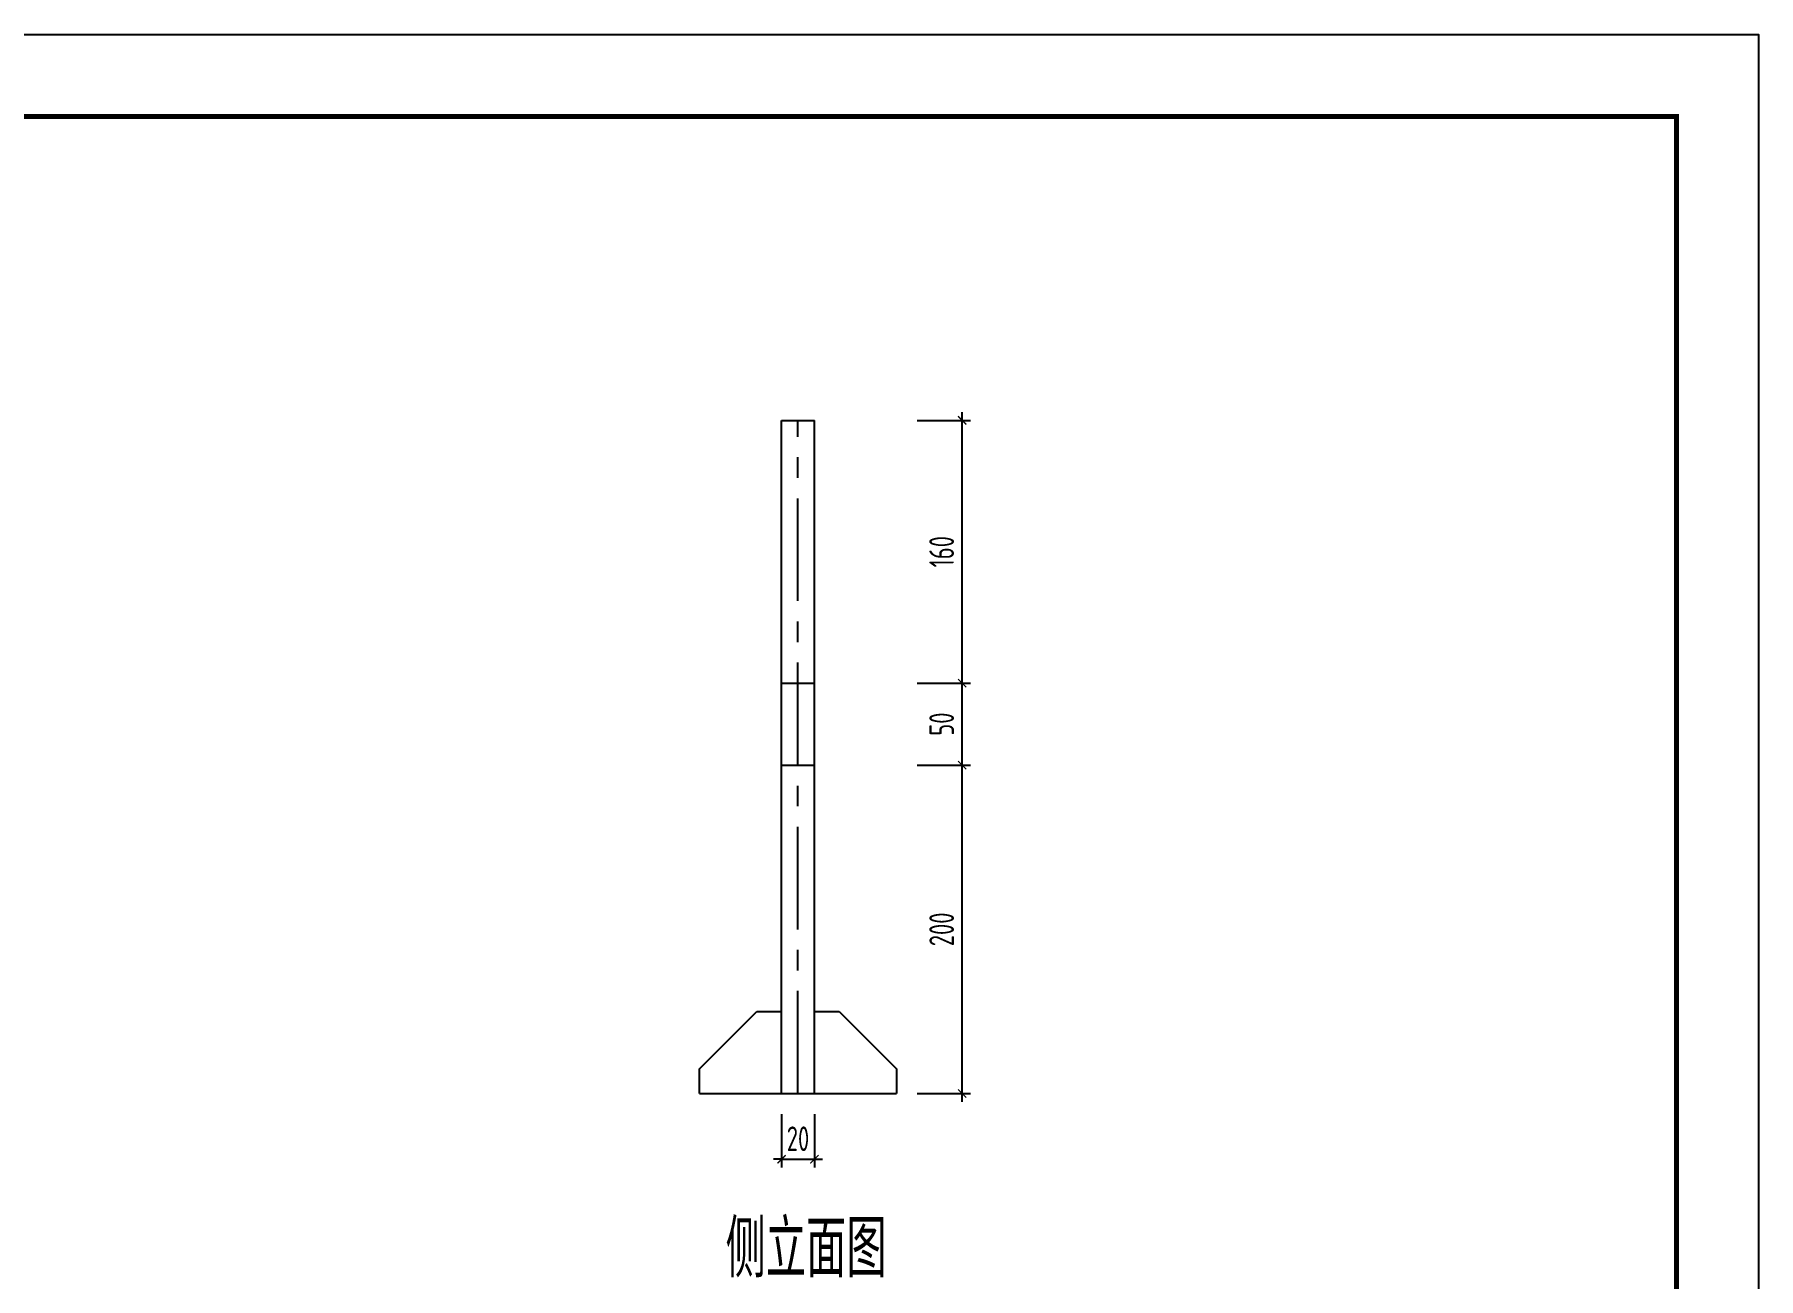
# Model space of a CAD drawing. Extents: x 0 to 128588, y -15871 to 56545.
# Drawn here: x 21000 to 42000, y -1324 to 13829 of the extents above; entities that cross this region are included whole.
import ezdxf
from ezdxf.enums import TextEntityAlignment as Align

# ---------------------------------------------------------------- set-up
doc = ezdxf.new("R2010")
doc.units = 0
doc.header["$LTSCALE"] = 1000
doc.linetypes.add('CENTER', pattern=[2, 1.25, -0.25, 0.25, -0.25])
doc.layers.get('0').update_dxf_attribs({"linetype": 'CONTINUOUS'})
doc.layers.get('Defpoints').update_dxf_attribs({"linetype": 'CONTINUOUS'})
doc.layers.add('1粗实线', color=1, linetype='CONTINUOUS', lineweight=30)
doc.layers.add('HFZT', color=5, linetype='CONTINUOUS', lineweight=15)
doc.styles.add('TSSD_Dimension', font='tssdeng.shx', dxfattribs={"width": 0.7, "bigfont": 'hztxt.shx'})
doc.styles.add('TSSD_NORM', font='tssdeng.shx', dxfattribs={"width": 0.7, "bigfont": 'hztxt.shx'})
doc.dimstyles.new('TSSD_100_100', dxfattribs={"dimtxt": 300, "dimasz": 100, "dimexe": 100, "dimexo": 250, "dimgap": 100, "dimtad": 1, "dimdec": 0, "dimzin": 0, "dimdsep": 46, "dimtxsty": 'TSSD_Dimension', "dimblk": 'ARCHTICK', "dimblk1": 'ARCHTICK', "dimblk2": 'ARCHTICK', "dimcen": 0, "dimdle": 100, "dimclrt": 7, "dimadec": 0, "dimazin": 0, "dimtfac": 1, "dimtdec": 0, "dimtix": 1, "dimtmove": 2, "dimatfit": 3, "dimfxl": 1, "dimtolj": 1, "dimtzin": 0, "dimarcsym": 0})

# ---------------------------------------------------------------- blocks, each defined once
blk = doc.blocks.new('DETK')
at = {"color": 7, "linetype": 'Continuous'}
blk.add_lwpolyline([(0, 0), (0, 29700), (42000, 29700), (42000, 0), (0, 0)], dxfattribs=at)
at = {"layer": '1粗实线', "color": 7, "linetype": 'Continuous', "const_width": 60}
blk.add_lwpolyline([(2500, 1000), (2500, 28700), (41000, 28700), (41000, 1000), (2500, 1000)], dxfattribs=at)
at = {"layer": 'HFZT', "color": 2, "style": 'TSSD_NORM', "width": 0.7}
for tag, height, p in [('比例尺', 250, (40275, 3100)), ('图号', 250, (37501, 1700)), ('日期', 250, (40275, 1700)), ('图名', 400, (31926, 1425))]:
    blk.add_attdef(tag, text='', height=height, dxfattribs=at).set_placement(p, align=Align.MIDDLE)
blk = doc.blocks.new('_ArchTick')
at = {"color": 0, "linetype": 'ByBlock', "const_width": 0.15}
blk.add_lwpolyline([(-0.5, -0.5), (0.5, 0.5)], dxfattribs=at)
blk = doc.blocks.new('*D281')
at = {"color": 0, "lineweight": -2, "transparency": 16777216}
for p, q in [((30100, 678.684465), (30100, 28.684465)), ((30500, 678.684465), (30500, 28.684465)), ((30100, 128.684465), (30000, 128.684465)), ((30100, 128.684465), (30500, 128.684465)), ((30500, 128.684465), (30600, 128.684465))]:
    blk.add_line(p, q, dxfattribs=at)
at = {"layer": 'Defpoints', "color": 0, "transparency": 16777216}
for p in [(30100, 928.684465), (30500, 928.684465), (30500, 128.684465)]:
    blk.add_point(p, dxfattribs=at)
at = {"color": 0, "lineweight": -2, "transparency": 16777216, "xscale": 100, "yscale": 100, "zscale": 100}
blk.add_blockref('_ArchTick', (30100, 128.684465), dxfattribs=at)
at = {"color": 0, "lineweight": -2, "transparency": 16777216, "xscale": 100, "yscale": 100, "zscale": 100, "rotation": 180}
blk.add_blockref('_ArchTick', (30500, 128.684465), dxfattribs=at)
at = {"color": 7, "transparency": 16777216, "insert": (30300, 378.684465), "char_height": 300, "attachment_point": 5, "style": 'TSSD_Dimension'}
blk.add_mtext('\\A1;20', dxfattribs=at)
blk = doc.blocks.new('*D282')
at = {"color": 0, "lineweight": -2, "transparency": 16777216}
for p, q in [((31750, 4928.684465), (32400, 4928.684465)), ((32300, 828.684465), (32300, 5028.684465)), ((31750, 928.684465), (32400, 928.684465))]:
    blk.add_line(p, q, dxfattribs=at)
at = {"layer": 'Defpoints', "color": 0, "transparency": 16777216}
for p in [(31500, 4928.684465), (32300, 4928.684465), (31500, 928.684465)]:
    blk.add_point(p, dxfattribs=at)
at = {"color": 0, "lineweight": -2, "transparency": 16777216, "xscale": 100, "yscale": 100, "zscale": 100}
for p, rotation in [((32300, 4928.684465), 90), ((32300, 928.684465), 270)]:
    blk.add_blockref('_ArchTick', p, dxfattribs=dict(at, rotation=rotation))
at = {"color": 7, "transparency": 16777216, "insert": (32050, 2928.684465), "char_height": 300, "attachment_point": 5, "rotation": 90, "style": 'TSSD_Dimension'}
blk.add_mtext('\\A1;200', dxfattribs=at)
blk = doc.blocks.new('*D283')
at = {"color": 0, "lineweight": -2, "transparency": 16777216}
for p, q in [((31750, 5928.684465), (32400, 5928.684465)), ((32300, 4828.684465), (32300, 6028.684465)), ((31750, 4928.684465), (32400, 4928.684465))]:
    blk.add_line(p, q, dxfattribs=at)
at = {"layer": 'Defpoints', "color": 0, "transparency": 16777216}
for p in [(31500, 5928.684465), (32300, 5928.684465), (31500, 4928.684465)]:
    blk.add_point(p, dxfattribs=at)
at = {"color": 0, "lineweight": -2, "transparency": 16777216, "xscale": 100, "yscale": 100, "zscale": 100}
for p, rotation in [((32300, 5928.684465), 90), ((32300, 4928.684465), 270)]:
    blk.add_blockref('_ArchTick', p, dxfattribs=dict(at, rotation=rotation))
at = {"color": 7, "transparency": 16777216, "insert": (32050, 5428.684465), "char_height": 300, "attachment_point": 5, "rotation": 90, "style": 'TSSD_Dimension'}
blk.add_mtext('\\A1;50', dxfattribs=at)
blk = doc.blocks.new('*D284')
at = {"color": 0, "lineweight": -2, "transparency": 16777216}
for p, q in [((31750, 9128.684465), (32400, 9128.684465)), ((32300, 5828.684465), (32300, 9228.684465)), ((31750, 5928.684465), (32400, 5928.684465))]:
    blk.add_line(p, q, dxfattribs=at)
at = {"layer": 'Defpoints', "color": 0, "transparency": 16777216}
for p in [(31500, 9128.684465), (32300, 9128.684465), (31500, 5928.684465)]:
    blk.add_point(p, dxfattribs=at)
at = {"color": 0, "lineweight": -2, "transparency": 16777216, "xscale": 100, "yscale": 100, "zscale": 100}
for p, rotation in [((32300, 9128.684465), 90), ((32300, 5928.684465), 270)]:
    blk.add_blockref('_ArchTick', p, dxfattribs=dict(at, rotation=rotation))
at = {"color": 7, "transparency": 16777216, "insert": (32050, 7528.684465), "char_height": 300, "attachment_point": 5, "rotation": 90, "style": 'TSSD_Dimension'}
blk.add_mtext('\\A1;160', dxfattribs=at)

msp = doc.modelspace()

# ---------------------------------------------------------------- linework, layer by layer
for p, q in [((30100, 928.68447), (30100, 9128.68447)), ((30100, 9128.68447), (30500, 9128.68447)), ((30500, 928.68447), (30500, 9128.68447)), ((30100, 5928.68447), (30500, 5928.68447)), ((30100, 4928.68447), (30500, 4928.68447)), ((29100, 1228.68447), (29800, 1928.68447)), ((29800, 1928.68447), (30100, 1928.68447)), ((30500, 1928.68447), (30800, 1928.68447)), ((30800, 1928.68447), (31500, 1228.68447)), ((29100, 928.68447), (29100, 1228.68447)), ((31500, 1228.68447), (31500, 928.68447)), ((29100, 928.68447), (30100, 928.68447)), ((30100, 928.68447), (30500, 928.68447)), ((30500, 928.68447), (31500, 928.68447))]:
    msp.add_line(p, q)
at = {"linetype": 'CENTER'}
msp.add_line((30300, 928.68447), (30300, 9128.68447), dxfattribs=at)

# ---------------------------------------------------------------- block references
msp.add_blockref('DETK', (0, -15871.31553))

# ---------------------------------------------------------------- texts
at = {"style": 'TSSD_NORM', "width": 0.7}
msp.add_text('侧立面图', height=700, dxfattribs=at).set_placement((29419, -1311.31553))

# ---------------------------------------------------------------- dimensions: what is measured, and where the dimension line sits
for p1, p2, text, picture, middle in [((31500, 5928.68447), (31500, 9128.68447), '160', '*D284', (32050, 7528.68447)), ((31500, 4928.68447), (31500, 5928.68447), '50', '*D283', (32050, 5428.68447)), ((31500, 928.68447), (31500, 4928.68447), '200', '*D282', (32050, 2928.68447)), ((30100, 928.68447), (30500, 928.68447), '20', '*D281', (30300, 378.68447))]:
    dim = msp.add_aligned_dim(p1=p1, p2=p2, distance=-800, text=text, dimstyle='TSSD_100_100')
    dim.commit()
    dim.dimension.update_dxf_attribs({"geometry": picture, "text_midpoint": middle})

doc.saveas('drawing.dxf')
